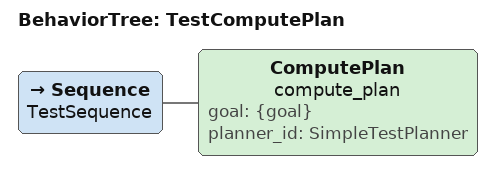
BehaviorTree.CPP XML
<!--
  This Behavior Tree is used for rest.
  -->

<root BTCPP_format="4" >
    <BehaviorTree ID="TestComputePlan">
        <Sequence name="TestSequence">
            <ComputePlan   name="compute_plan"
                          goal="{goal}"
                          planner_id="SimpleTestPlanner"/>
        </Sequence>
    </BehaviorTree>
</root>
